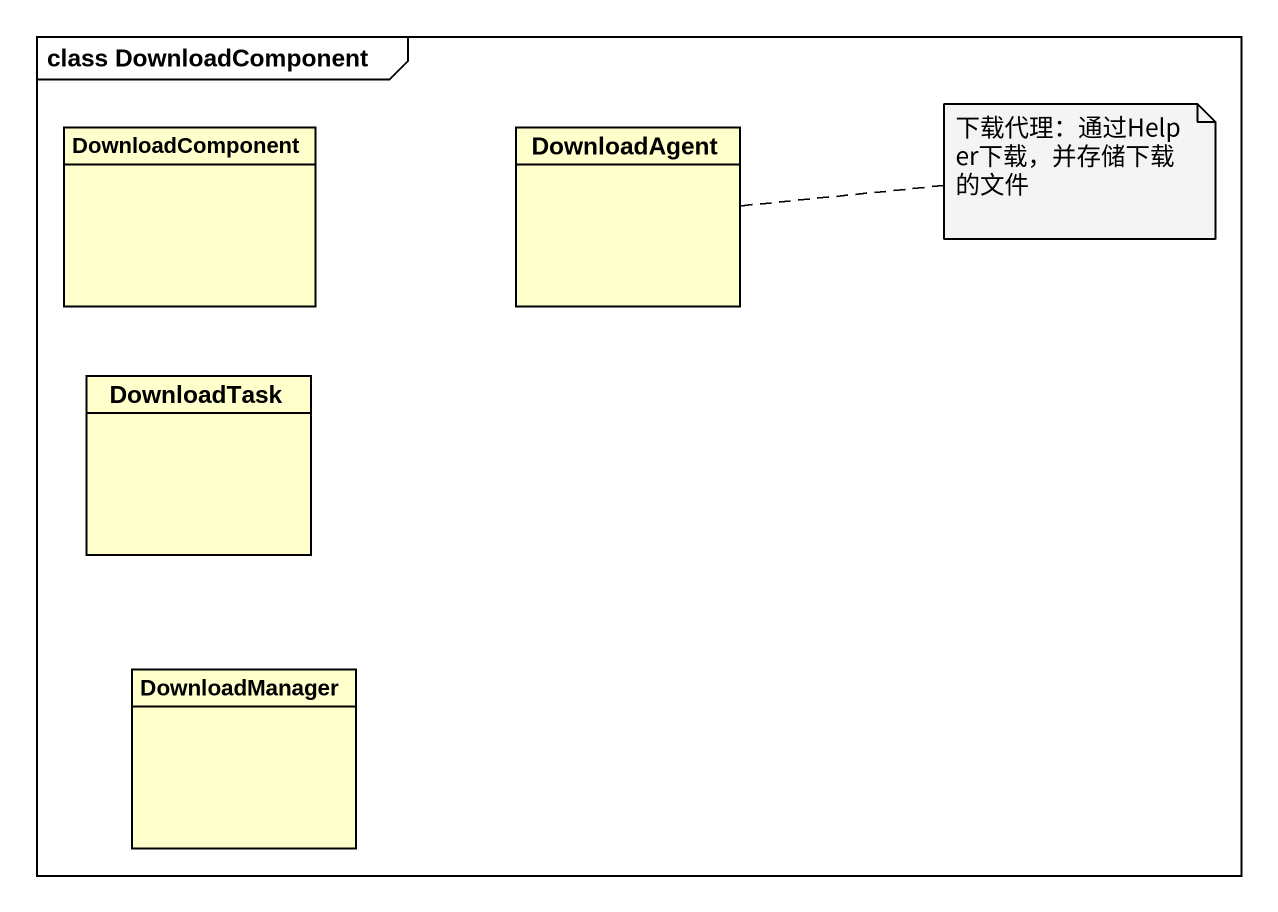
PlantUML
@startuml
mainframe class DownloadComponent
hide circle
hide empty members
class DownloadComponent
class DownloadAgent
class DownloadTask
class DownloadManager
note right of DownloadAgent : 下载代理：通过Helper下载，并存储下载的文件
@enduml
